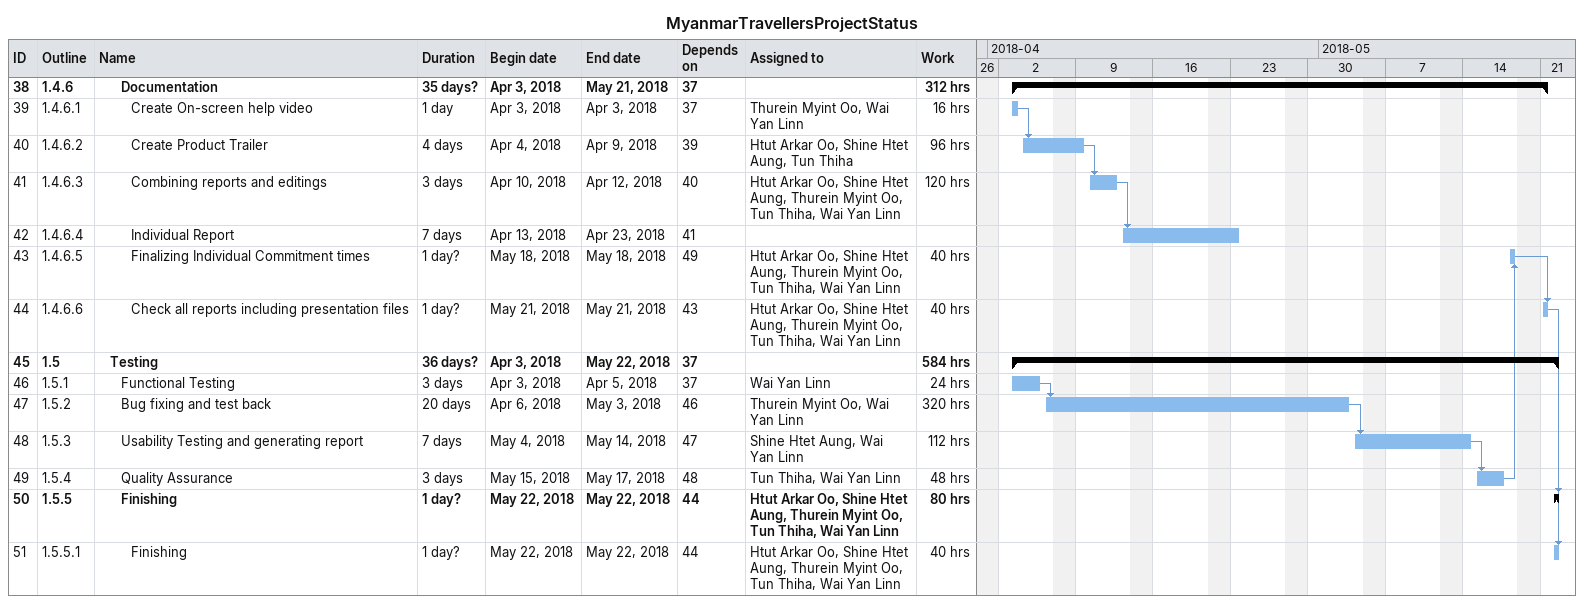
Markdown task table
MyanmarTravellersProjectStatus

| ID | WBS | Task | Duration | Start | Finish | Predecessors | Resources | Work (h) |
|---|---|---|---|---|---|---|---|---|
| 38 | 1.4.6 | **Documentation** | 35d? | 2018-04-03 | 2018-05-21 | 37 |  | 312 |
| 39 | 1.4.6.1 | Create On-screen help video | 1d | 2018-04-03 | 2018-04-03 | 37 | Thurein Myint Oo, Wai Yan Linn | 16 |
| 40 | 1.4.6.2 | Create Product Trailer | 4d | 2018-04-04 | 2018-04-09 | 39 | Htut Arkar Oo, Shine Htet Aung, Tun Thiha | 96 |
| 41 | 1.4.6.3 | Combining reports and editings | 3d | 2018-04-10 | 2018-04-12 | 40 | Htut Arkar Oo, Shine Htet Aung, Thurein Myint Oo, Tun Thiha, Wai Yan Linn | 120 |
| 42 | 1.4.6.4 | Individual Report | 7d | 2018-04-13 | 2018-04-23 | 41 |  |  |
| 43 | 1.4.6.5 | Finalizing Individual Commitment times | 1d? | 2018-05-18 | 2018-05-18 | 49 | Htut Arkar Oo, Shine Htet Aung, Thurein Myint Oo, Tun Thiha, Wai Yan Linn | 40 |
| 44 | 1.4.6.6 | Check all reports including presentation files | 1d? | 2018-05-21 | 2018-05-21 | 43 | Htut Arkar Oo, Shine Htet Aung, Thurein Myint Oo, Tun Thiha, Wai Yan Linn | 40 |
| 45 | 1.5 | **Testing** | 36d? | 2018-04-03 | 2018-05-22 | 37 |  | 584 |
| 46 | 1.5.1 | Functional Testing | 3d | 2018-04-03 | 2018-04-05 | 37 | Wai Yan Linn | 24 |
| 47 | 1.5.2 | Bug fixing and test back | 20d | 2018-04-06 | 2018-05-03 | 46 | Thurein Myint Oo, Wai Yan Linn | 320 |
| 48 | 1.5.3 | Usability Testing and generating report | 7d | 2018-05-04 | 2018-05-14 | 47 | Shine Htet Aung, Wai Yan Linn | 112 |
| 49 | 1.5.4 | Quality Assurance | 3d | 2018-05-15 | 2018-05-17 | 48 | Tun Thiha, Wai Yan Linn | 48 |
| 50 | 1.5.5 | **Finishing** | 1d? | 2018-05-22 | 2018-05-22 | 44 | Htut Arkar Oo, Shine Htet Aung, Thurein Myint Oo, Tun Thiha, Wai Yan Linn | 80 |
| 51 | 1.5.5.1 | Finishing | 1d? | 2018-05-22 | 2018-05-22 | 44 | Htut Arkar Oo, Shine Htet Aung, Thurein Myint Oo, Tun Thiha, Wai Yan Linn | 40 |
